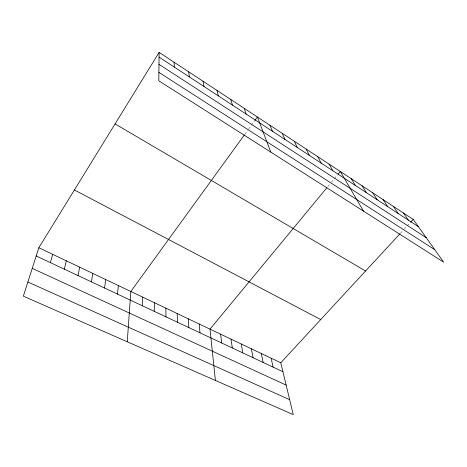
<?xml version="1.0" encoding="UTF-8"?>
<svg xmlns="http://www.w3.org/2000/svg" width="467" height="467" viewBox="0 0 467 467"><rect width="100%" height="100%" fill="white"/><g stroke="black" fill="none" stroke-linecap="round" stroke-linejoin="round"><path stroke-width="0.35" stroke-dasharray="2.33 1.75" d="M244.801 134.333L247.364 130.801M248.625 129.061L251.129 125.611M251.544 125.033L254.462 121.006M327.776 186.666L330.064 183.899M331.412 182.27L334.086 179.036M334.53 178.499L337.203 175.265M400.441 233.278L402.869 230.651M404.34 229.058L406.81 226.378M407.306 225.847L410.271 222.636"/><path stroke-width="0.7" d="M159.113 52.386L158.803 80.809L443.65 262.168L413.237 219.426L159.113 52.386L38.825 247.749L23.35 296.177L293.247 414.614L280.784 362.783L38.825 247.749M154.256 311.355L154.39 302.692M142.342 305.762L142.709 297.135M127.257 341.774L130.83 291.49L244.375 134.922M117.515 294.111L118.379 285.57M104.573 288.04L105.711 279.546M91.398 281.864L92.81 273.417M77.983 275.565L79.682 267.171M64.312 269.155L66.314 260.814M50.389 262.623L52.695 254.34M254.883 120.433L257.387 116.984L270.813 152.125M326.865 187.775L209.998 329.13L215.404 380.453M338.09 174.191L340.32 171.5L363.507 211.142M280.784 362.783L399.956 233.798M410.767 222.099L413.237 219.426M27.874 282.021L289.657 399.682M32.235 268.379L286.16 385.117M36.204 255.963L282.938 371.726M74.399 189.97L320.718 319.568M115.069 123.918L365.573 271.012M158.897 72.367L434.795 249.722M158.984 64.341L426.231 237.691M159.06 57.12L418.42 226.711M403.365 212.934L408.386 220.15M393.319 206.332L398.176 213.472M383.092 199.613L387.779 206.677M372.689 192.772L377.196 199.753M362.094 185.808L366.414 192.702M351.307 178.715L355.434 185.522M329.13 164.145L332.848 170.753M317.735 156.649L321.226 163.158M306.118 149.014L309.387 155.418M294.286 141.238L297.316 147.519M282.22 133.305L285.004 139.47M269.926 125.226L272.448 131.262M244.206 108.321L246.173 114.082M230.756 99.477L232.42 105.093M217.027 90.452L218.375 95.904M271.134 358.195L273.131 367.12M261.339 353.537L263.166 362.45M203.005 81.235L204.026 86.523M251.386 348.808L253.05 357.699M241.281 344.004L242.77 352.877M231.019 339.124L232.327 347.979M188.686 71.825L189.368 76.938M220.593 334.162L221.714 343M199.234 324.01L199.964 332.796M174.057 62.21L174.378 67.137M188.294 318.809L188.82 327.571M177.18 313.526L177.495 322.253M165.878 308.15L165.972 316.848"/></g></svg>
